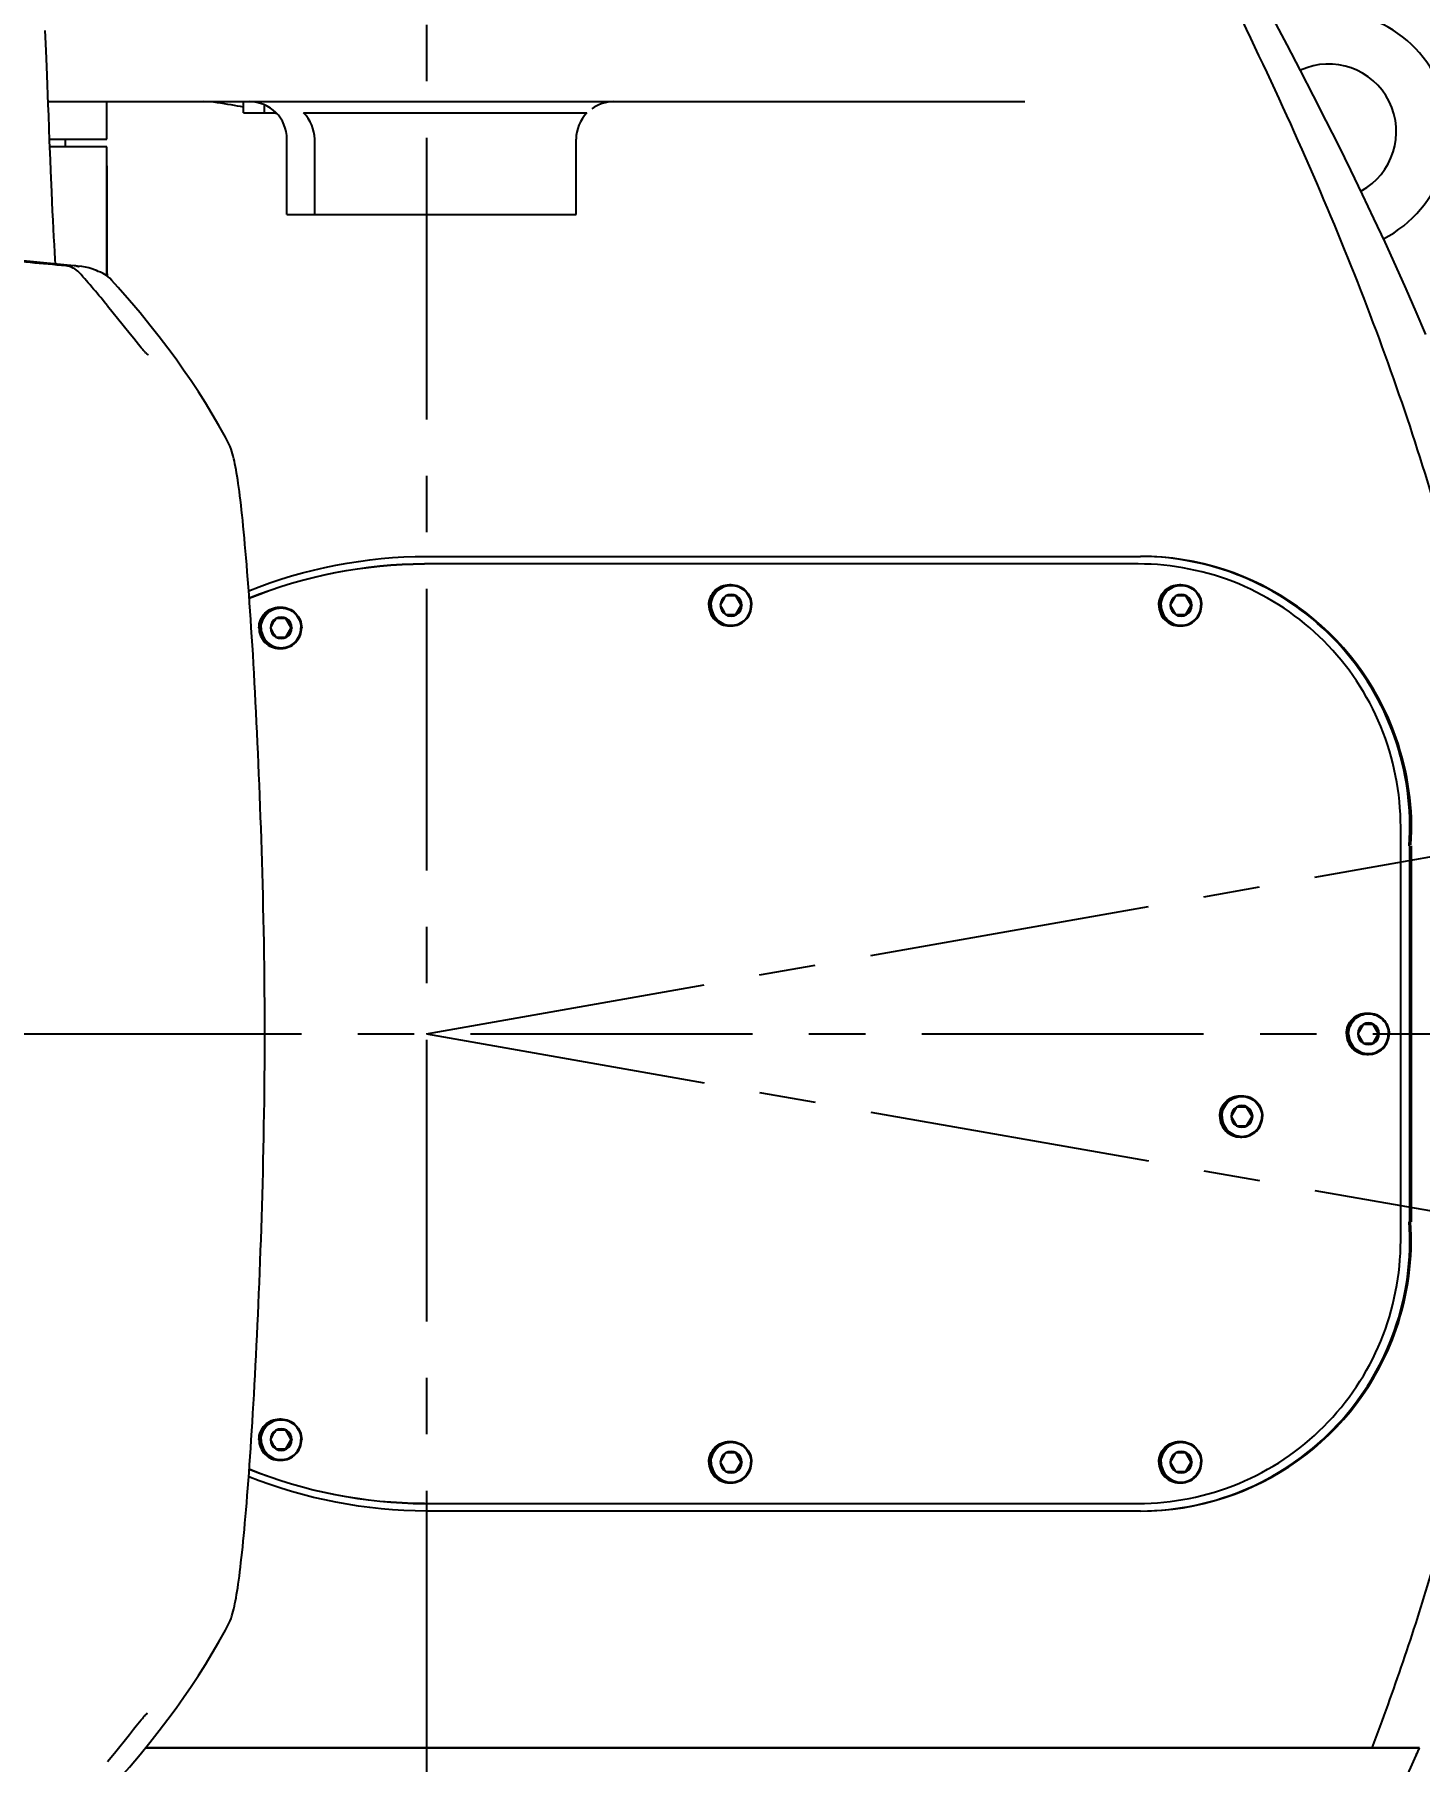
# Model space of a CAD drawing. Header units: millimetres. Extents: x 5828 to 6704, y 123 to 421.
# Drawn here: x 6612.77 to 6621.98, y 225.04 to 236.53 of the extents above; entities that cross this region are included whole.
import ezdxf

# ---------------------------------------------------------------- set-up
doc = ezdxf.new("R2010")
doc.units = ezdxf.units.MM
doc.linetypes.add('BANKLINE1', pattern=[5.5, 4, -1.5])
doc.linetypes.add('CENTER', pattern=[0.6, 0.375, -0.075, 0.075, -0.075])
doc.layers.add('00_COMPONENTS', color=7, linetype='BANKLINE1')
doc.layers.add('外形图', color=7, linetype='Continuous')
doc.styles.add('微软雅黑', font='msyh.ttc', dxfattribs={"height": 2.1})
doc.dimstyles.new('尺寸标注_1_20比例', dxfattribs={"dimtxt": 2.1, "dimasz": 1.7, "dimexe": 0.5, "dimexo": 0.4, "dimgap": 0.5, "dimtad": 1, "dimdec": 1, "dimlfac": 20, "dimdsep": 46, "dimtxsty": '微软雅黑', "dimcen": 0.09, "dimadec": 0, "dimazin": 0, "dimtp": 0.01, "dimtm": 0.01, "dimtfac": 1, "dimtdec": 1, "dimtofl": 0, "dimtmove": 0, "dimatfit": 3, "dimfxl": 1, "dimtolj": 1, "dimarcsym": 0})

# ---------------------------------------------------------------- blocks, each defined once
blk = doc.blocks.new('*D1537')
at = {"layer": '00_COMPONENTS', "color": 0, "linetype": 'ByBlock', "lineweight": -2, "ltscale": 20}
for p, q in [((6664.494, 238.543), (6655.571, 236.97)), ((6569.885, 229.883), (6574.569, 229.883))]:
    blk.add_line(p, q, dxfattribs=at)
blk.add_arc((6615.38, 229.883), 41.311, 12.358, 177.642, dxfattribs=at)
at = {"layer": '00_COMPONENTS', "color": 0}
for points in [[(6655.456, 238.669), (6656.011, 238.779), (6656.063, 237.056)], [(6573.821, 231.588), (6574.387, 231.577), (6574.069, 229.883)]]:
    blk.add_solid(points, dxfattribs=at)
at = {"layer": 'Defpoints', "color": 0}
for p in [(6631.742, 267.815), (6664.888, 238.613), (6569.485, 229.883), (6615.38, 229.883)]:
    blk.add_point(p, dxfattribs=at)
at = {"layer": '00_COMPONENTS', "color": 0, "insert": (6611.641, 272.621), "char_height": 2.1, "attachment_point": 5, "rotation": 5, "style": '微软雅黑'}
blk.add_mtext('\\A1;-\\A1;170%%d', dxfattribs=at)
blk = doc.blocks.new('*D1538')
at = {"layer": '00_COMPONENTS', "color": 0, "linetype": 'ByBlock', "lineweight": -2, "ltscale": 20}
for p, q in [((6574.469, 229.883), (6574.639, 229.883)), ((6649.886, 223.799), (6656.487, 222.635))]:
    blk.add_line(p, q, dxfattribs=at)
blk.add_arc((6615.38, 229.883), 41.241, 182.3619, 347.6381, dxfattribs=at)
at = {"layer": '00_COMPONENTS', "color": 0}
for points in [[(6574.457, 228.189), (6573.89, 228.177), (6574.139, 229.883)], [(6655.943, 220.999), (6655.387, 221.109), (6655.995, 222.721)]]:
    blk.add_solid(points, dxfattribs=at)
at = {"layer": 'Defpoints', "color": 0}
for p in [(6574.069, 229.883), (6615.38, 229.883), (6649.492, 223.868), (6592.718, 195.426)]:
    blk.add_point(p, dxfattribs=at)
at = {"layer": '00_COMPONENTS', "color": 0, "insert": (6611.924, 190.383), "char_height": 2.1, "attachment_point": 5, "rotation": 355, "style": '微软雅黑'}
blk.add_mtext('\\A1;+\\A1;170%%d', dxfattribs=at)

msp = doc.modelspace()

# ---------------------------------------------------------------- linework, layer by layer
at = {"layer": '00_COMPONENTS', "linetype": 'CENTER', "ltscale": 5}
for q in [(6675.3501, 240.4572), (6675.3501, 219.3085)]:
    msp.add_line((6615.38, 229.8829), q, dxfattribs=at)
at = {"layer": '外形图', "linetype": 'CENTER', "ltscale": 5}
for p, q in [((6615.38, 241.8433), (6615.38, 216.9234)), ((6549.6738, 229.8829), (6676.2752, 229.8829))]:
    msp.add_line(p, q, dxfattribs=at)
at = {"layer": '外形图', "linetype": 'Continuous'}
for p, q in [((6612.8482, 236.4688), (6612.8445, 236.5569)), ((6612.8523, 236.3704), (6612.8482, 236.4688)), ((6612.8568, 236.2594), (6612.8523, 236.3704)), ((6612.8637, 236.0829), (6619.3593, 236.0829)), ((6613.255, 235.8329), (6613.255, 236.0829)), ((6614.1636, 236.0079), (6614.1636, 236.0829)), ((6614.1636, 236.0079), (6614.3038, 236.0079)), ((6614.3038, 236.0079), (6614.3038, 236.0611)), ((6614.3038, 236.0079), (6614.3799, 236.0079)), ((6614.3694, 236.0054), (6614.3588, 236.0074)), ((6614.3849, 236.0025), (6614.3694, 236.0054)), ((6614.5629, 236.0079), (6616.4466, 236.0079)), ((6612.8735, 235.8329), (6613.2548, 235.8329)), ((6612.98, 235.7829), (6612.98, 235.8329)), ((6614.4518, 235.3329), (6614.4518, 235.8329)), ((6614.6364, 235.3329), (6614.6364, 235.8329)), ((6616.3747, 235.3329), (6616.3747, 235.8329)), ((6612.8789, 235.6964), (6612.8738, 235.8231)), ((6613.2548, 235.7829), (6612.8755, 235.7829)), ((6613.2556, 235.5327), (6613.2548, 235.7829)), ((6612.882, 235.6223), (6612.8789, 235.6963)), ((6612.888, 235.484), (6612.882, 235.6223)), ((6613.2562, 235.2003), (6613.2556, 235.5327)), ((6614.4519, 235.3329), (6616.3762, 235.3329)), ((6613.2564, 234.9215), (6613.2562, 235.2003)), ((6613.0594, 234.9892), (6612.4918, 235.0433)), ((6612.9132, 235.0031), (6612.9112, 235.0345)), ((6613.0872, 234.9858), (6613.0593, 234.9892)), ((6613.2562, 234.9223), (6613.2562, 234.9385)), ((6613.2564, 234.9385), (6613.2564, 234.9216)), ((6613.2869, 234.894), (6613.2731, 234.9081)), ((6613.2869, 234.894), (6613.2853, 234.8959)), ((6613.4327, 234.5075), (6613.4088, 234.5372)), ((6613.4493, 234.487), (6613.4327, 234.5075)), ((6613.4647, 234.4682), (6613.4493, 234.487)), ((6613.4742, 234.4567), (6613.4647, 234.4682)), ((6613.4831, 234.4461), (6613.4742, 234.4567)), ((6613.4913, 234.4365), (6613.4831, 234.4461)), ((6614.0615, 233.8148), (6614.0614, 233.815)), ((6620.1137, 233.0079), (6615.3752, 233.0079)), ((6615.38, 233.0579), (6620.1298, 233.0579)), ((6617.3953, 232.8704), (6617.4054, 232.8704)), ((6620.388, 232.8704), (6620.3981, 232.8704)), ((6617.4416, 232.795), (6617.37, 232.795)), ((6617.4728, 232.7329), (6617.437, 232.795)), ((6617.437, 232.6707), (6617.4728, 232.7329)), ((6617.4774, 232.7329), (6617.4728, 232.7329)), ((6620.4343, 232.795), (6620.3627, 232.795)), ((6620.4655, 232.7329), (6620.4297, 232.795)), ((6620.4297, 232.6707), (6620.4655, 232.7329)), ((6620.47, 232.7329), (6620.4655, 232.7329)), ((6614.4489, 232.645), (6614.3773, 232.645)), ((6614.4026, 232.7204), (6614.4127, 232.7204)), ((6614.4801, 232.5829), (6614.4443, 232.645)), ((6617.37, 232.6707), (6617.4416, 232.6707)), ((6620.3627, 232.6707), (6620.4343, 232.6707)), ((6614.3773, 232.5207), (6614.4489, 232.5207)), ((6614.4443, 232.5207), (6614.4801, 232.5829)), ((6614.4847, 232.5829), (6614.4801, 232.5829)), ((6617.3953, 232.5954), (6617.4054, 232.5954)), ((6620.388, 232.5954), (6620.3981, 232.5954)), ((6614.4026, 232.4454), (6614.4127, 232.4454)), ((6621.8594, 228.5079), (6621.8594, 231.2579)), ((6621.9293, 231.2577), (6621.9156, 231.1327)), ((6621.635, 230.0204), (6621.6451, 230.0204)), ((6621.6812, 229.945), (6621.6096, 229.945)), ((6621.7125, 229.8829), (6621.6767, 229.945)), ((6621.6767, 229.8207), (6621.7125, 229.8829)), ((6621.717, 229.8829), (6621.7125, 229.8829)), ((6621.6096, 229.8207), (6621.6812, 229.8207)), ((6621.635, 229.7454), (6621.6451, 229.7454)), ((6620.7929, 229.4704), (6620.803, 229.4704)), ((6620.8391, 229.395), (6620.7675, 229.395)), ((6620.8704, 229.3329), (6620.8346, 229.395)), ((6620.8346, 229.2707), (6620.8704, 229.3329)), ((6620.8749, 229.3329), (6620.8704, 229.3329)), ((6620.7675, 229.2707), (6620.8391, 229.2707)), ((6620.7929, 229.1954), (6620.803, 229.1954)), ((6621.9293, 228.5081), (6621.92, 228.633)), ((6614.4489, 227.245), (6614.3773, 227.245)), ((6614.4026, 227.3204), (6614.4127, 227.3204)), ((6614.4801, 227.1829), (6614.4443, 227.245)), ((6614.3773, 227.1207), (6614.4489, 227.1207)), ((6614.4443, 227.1207), (6614.4801, 227.1829)), ((6614.4847, 227.1829), (6614.4801, 227.1829)), ((6617.3953, 227.1704), (6617.4054, 227.1704)), ((6620.388, 227.1704), (6620.3981, 227.1704)), ((6614.4026, 227.0454), (6614.4127, 227.0454)), ((6617.4416, 227.095), (6617.37, 227.095)), ((6617.4728, 227.0329), (6617.437, 227.095)), ((6617.437, 226.9707), (6617.4728, 227.0329)), ((6617.4774, 227.0329), (6617.4728, 227.0329)), ((6620.4343, 227.095), (6620.3627, 227.095)), ((6620.4655, 227.0329), (6620.4297, 227.095)), ((6620.4297, 226.9707), (6620.4655, 227.0329)), ((6620.47, 227.0329), (6620.4655, 227.0329)), ((6617.37, 226.9707), (6617.4416, 226.9707)), ((6617.3953, 226.8954), (6617.4054, 226.8954)), ((6620.3627, 226.9707), (6620.4343, 226.9707)), ((6620.388, 226.8954), (6620.3981, 226.8954)), ((6615.3752, 226.7579), (6620.1137, 226.7579)), ((6620.1298, 226.7079), (6615.38, 226.7079)), ((6614.0614, 225.9508), (6614.0615, 225.9509)), ((6613.4308, 225.256), (6613.4494, 225.2789)), ((6613.4494, 225.2789), (6613.461, 225.2931)), ((6613.461, 225.2931), (6613.4718, 225.3062)), ((6613.3041, 225.0976), (6613.4039, 225.2225)), ((6613.4039, 225.2225), (6613.4308, 225.256)), ((6613.2595, 225.0422), (6613.3041, 225.0976)), ((6621.1303, 225.1329), (6613.5119, 225.1329)), ((6613.5119, 225.1329), (6621.9843, 225.1329)), ((6621.9841, 225.1329), (6621.1303, 225.1329))]:
    msp.add_line(p, q, dxfattribs=at)
for points in [[(6622.0263, 234.5339), (6621.9619, 234.6844), (6621.8952, 234.8369), (6621.8262, 234.9913), (6621.755, 235.1476), (6621.6814, 235.3058), (6621.6056, 235.4657), (6621.5275, 235.6274), (6621.4472, 235.7908), (6621.3647, 235.9558), (6621.28, 236.1225), (6621.1932, 236.2907), (6621.1044, 236.4604), (6621.0134, 236.6317)], [(6612.8738, 235.8231), (6612.8673, 235.9908), (6612.8644, 236.0645), (6612.8568, 236.2594)], [(6612.9112, 235.0345), (6612.9083, 235.0813), (6612.9054, 235.1307), (6612.9025, 235.1827), (6612.8996, 235.2375), (6612.8967, 235.2949), (6612.8938, 235.3551), (6612.8909, 235.4182), (6612.888, 235.484)], [(6613.1862, 234.9589), (6613.1726, 234.9642), (6613.1545, 234.9705), (6613.1338, 234.9765), (6613.1114, 234.9817), (6613.0872, 234.9858)], [(6613.2301, 234.9388), (6613.2114, 234.9481), (6613.1973, 234.9542), (6613.1862, 234.9589)], [(6613.2731, 234.9081), (6613.2511, 234.9258), (6613.2301, 234.9388)], [(6614.0615, 233.8148), (6614.0424, 233.8509), (6613.9999, 233.9279), (6613.9556, 234.0038), (6613.9099, 234.0786), (6613.8628, 234.1524), (6613.8142, 234.2256), (6613.7648, 234.2975), (6613.7142, 234.3689), (6613.6603, 234.4424), (6613.6025, 234.5188), (6613.541, 234.5971), (6613.4753, 234.6778), (6613.405, 234.7609), (6613.3301, 234.8463), (6613.2853, 234.8959)], [(6613.4088, 234.5372), (6613.3629, 234.5946), (6613.2595, 234.7236)], [(6613.4988, 234.4278), (6613.4952, 234.432), (6613.4913, 234.4365)], [(6613.5282, 234.3977), (6613.5282, 234.3977), (6613.5279, 234.3979), (6613.5271, 234.3985), (6613.5261, 234.3994), (6613.5248, 234.4005), (6613.5232, 234.402), (6613.5213, 234.4037), (6613.5193, 234.4057), (6613.517, 234.408), (6613.5144, 234.4107), (6613.5117, 234.4135), (6613.5088, 234.4167), (6613.5057, 234.4201), (6613.5023, 234.4238), (6613.4988, 234.4278)], [(6614.3046, 229.9178), (6614.3044, 230.0014), (6614.304, 230.0844), (6614.3035, 230.1666), (6614.3027, 230.2482), (6614.3018, 230.3291), (6614.3007, 230.4093), (6614.2994, 230.4889), (6614.298, 230.5678), (6614.2964, 230.6461), (6614.2948, 230.7237), (6614.2929, 230.8007), (6614.291, 230.877), (6614.2889, 230.9528), (6614.2868, 231.0279), (6614.2845, 231.1024), (6614.2821, 231.1763), (6614.2796, 231.2497), (6614.277, 231.3226), (6614.2744, 231.3948), (6614.2716, 231.4666), (6614.2688, 231.5379), (6614.2659, 231.6086), (6614.263, 231.6789), (6614.26, 231.7485), (6614.2569, 231.8176), (6614.2537, 231.8861), (6614.2505, 231.954), (6614.2472, 232.021), (6614.2439, 232.0873), (6614.2405, 232.1527), (6614.237, 232.2172), (6614.2335, 232.2806), (6614.2299, 232.343), (6614.2263, 232.4044), (6614.2226, 232.4646), (6614.2189, 232.5238), (6614.2151, 232.5819), (6614.2113, 232.6389), (6614.2075, 232.6946), (6614.2036, 232.7492), (6614.1998, 232.8024), (6614.1959, 232.8544), (6614.1921, 232.9051), (6614.1882, 232.9543), (6614.1844, 233.0022), (6614.1805, 233.0486), (6614.1767, 233.0936), (6614.1729, 233.1371), (6614.169, 233.1791), (6614.1652, 233.2196), (6614.1615, 233.2586), (6614.1577, 233.2961), (6614.1539, 233.3321), (6614.1502, 233.3666), (6614.1465, 233.3996), (6614.1428, 233.4312), (6614.1391, 233.4613), (6614.1355, 233.49), (6614.1318, 233.5174), (6614.1282, 233.5433), (6614.1246, 233.568), (6614.121, 233.5914), (6614.1173, 233.6135), (6614.1137, 233.6345), (6614.1101, 233.6543), (6614.1064, 233.673), (6614.1026, 233.6907), (6614.0987, 233.7078), (6614.0947, 233.7241), (6614.0904, 233.7398), (6614.0856, 233.7558), (6614.0801, 233.7721), (6614.0737, 233.7887), (6614.0657, 233.8065), (6614.0614, 233.815)], [(6614.0614, 225.9507), (6614.0657, 225.9592), (6614.0736, 225.977), (6614.08, 225.9935), (6614.0855, 226.0098), (6614.0904, 226.0259), (6614.0947, 226.0416), (6614.0987, 226.0578), (6614.1026, 226.0749), (6614.1063, 226.0926), (6614.11, 226.1113), (6614.1137, 226.1311), (6614.1173, 226.152), (6614.1209, 226.1741), (6614.1245, 226.1974), (6614.1282, 226.2221), (6614.1318, 226.248), (6614.1354, 226.2754), (6614.1391, 226.304), (6614.1428, 226.3341), (6614.1464, 226.3657), (6614.1501, 226.3986), (6614.1539, 226.4331), (6614.1576, 226.4691), (6614.1614, 226.5065), (6614.1652, 226.5455), (6614.169, 226.5859), (6614.1728, 226.6278), (6614.1766, 226.6713), (6614.1804, 226.7162), (6614.1843, 226.7626), (6614.1881, 226.8104), (6614.192, 226.8596), (6614.1959, 226.9102), (6614.1997, 226.9621), (6614.2036, 227.0153), (6614.2074, 227.0698), (6614.2112, 227.1255), (6614.215, 227.1824), (6614.2188, 227.2404), (6614.2225, 227.2995), (6614.2262, 227.3598), (6614.2298, 227.421), (6614.2334, 227.4834), (6614.2369, 227.5468), (6614.2404, 227.6111), (6614.2438, 227.6765), (6614.2471, 227.7427), (6614.2504, 227.8097), (6614.2536, 227.8775), (6614.2568, 227.9459), (6614.2599, 228.0149), (6614.2629, 228.0846), (6614.2658, 228.1547), (6614.2687, 228.2254), (6614.2716, 228.2966), (6614.2743, 228.3684), (6614.2769, 228.4406), (6614.2795, 228.5133), (6614.282, 228.5867), (6614.2844, 228.6605), (6614.2867, 228.735), (6614.2888, 228.81), (6614.2909, 228.8857), (6614.2929, 228.962), (6614.2947, 229.0389), (6614.2964, 229.1164), (6614.2979, 229.1946), (6614.2993, 229.2735), (6614.3006, 229.3529), (6614.3017, 229.4331), (6614.3027, 229.5139), (6614.3034, 229.5954), (6614.304, 229.6776), (6614.3044, 229.7605), (6614.3046, 229.8441), (6614.3046, 229.9178)], [(6613.2853, 224.8699), (6613.3301, 224.9194), (6613.405, 225.0048), (6613.4753, 225.088), (6613.541, 225.1687), (6613.6025, 225.247), (6613.6603, 225.3234), (6613.7142, 225.3969), (6613.7648, 225.4682), (6613.8142, 225.5401), (6613.8628, 225.6134), (6613.9099, 225.6872), (6613.9556, 225.762), (6613.9999, 225.8379), (6614.0424, 225.9149), (6614.0615, 225.9509)], [(6613.4718, 225.3062), (6613.4818, 225.3182), (6613.4866, 225.3238), (6613.4911, 225.329), (6613.4954, 225.334), (6613.4995, 225.3387), (6613.5033, 225.343), (6613.507, 225.3471), (6613.5104, 225.3508), (6613.5135, 225.3541), (6613.5164, 225.3571), (6613.519, 225.3598), (6613.5213, 225.362), (6613.5233, 225.364), (6613.525, 225.3655)], [(6621.7536, 224.6152), (6621.9078, 224.9574), (6621.9726, 225.1061)]]:
    msp.add_lwpolyline(points, dxfattribs=at)
for centre, radius, start, end in [((6621.38, 235.8829), 0.8, 297.09161, 116.00913), ((6621.38, 235.8829), 0.45, 298.54925, 114.60805), ((6614.2018, 235.8329), 0.25, 0, 90), ((6616.6262, 235.8329), 0.25, 90, 126), ((6613.0254, 234.854), 0.1373, 73.59306, 84.59207), ((6613.0253, 234.8538), 0.1375, 70.69872, 73.6039), ((6608.8654, 231.1761), 5.6473, 38.91721, 41.87411), ((6590.6744, 234.9433), 22.5793, 359.94935, 0.10199), ((6615.3752, 229.9081), 3.0998, 90, 90.16109), ((6620.1293, 231.2581), 1.7998, 19.1584, 89.98384), ((6620.1218, 231.2596), 1.7983, 355.96036, 89.74389), ((6619.0352, 231.7946), 1.9427, 149.00299, 151.11796), ((6617.406, 232.7329), 0.0718, 120.09544, 180.0255), ((6619.0352, 233.6712), 1.9427, 208.88204, 210.99701), ((6617.406, 232.7328), 0.0718, 179.97449, 239.90903), ((6617.4058, 232.7332), 0.0714, 59.93006, 120.06994), ((6619.1426, 233.7333), 1.9427, 208.88204, 210.99701), ((6617.4056, 232.7329), 0.0718, 359.9745, 59.90456), ((6619.1426, 231.7324), 1.9427, 149.00299, 151.11796), ((6617.4056, 232.7328), 0.0718, 300.09544, 0.0255), ((6620.3987, 232.7329), 0.0718, 120.09544, 180.0255), ((6622.0279, 231.7946), 1.9427, 149.00299, 151.11796), ((6620.3987, 232.7328), 0.0718, 179.97449, 239.90903), ((6622.0279, 233.6712), 1.9427, 208.88204, 210.99701), ((6620.3985, 232.7332), 0.0714, 59.93006, 120.06994), ((6620.3983, 232.7329), 0.0718, 359.9745, 59.90456), ((6622.1353, 233.7333), 1.9427, 208.88204, 210.99701), ((6620.3983, 232.7328), 0.0718, 300.09544, 0.0255), ((6622.1353, 231.7324), 1.9427, 149.00299, 151.11796), ((6616.0426, 231.6446), 1.9427, 149.00299, 151.11796), ((6614.4133, 232.5829), 0.0718, 120.09544, 180.0255), ((6614.4131, 232.5832), 0.0714, 59.93006, 120.06994), ((6614.4129, 232.5829), 0.0718, 359.9745, 59.90456), ((6616.1499, 233.5833), 1.9427, 208.88204, 210.99701), ((6617.4058, 232.7326), 0.0714, 239.93454, 300.06994), ((6620.3985, 232.7326), 0.0714, 239.93454, 300.06994), ((6614.4133, 232.5828), 0.0718, 179.97449, 239.90903), ((6616.0426, 233.5212), 1.9427, 208.88204, 210.99701), ((6614.4131, 232.5826), 0.0714, 239.93454, 300.06994), ((6616.1499, 231.5824), 1.9427, 149.00299, 151.11796), ((6614.4129, 232.5828), 0.0718, 300.09544, 0.0255), ((6623.2749, 228.9446), 1.9427, 149.00299, 151.11796), ((6621.6456, 229.8829), 0.0718, 120.09544, 180.0255), ((6621.6456, 229.8828), 0.0718, 179.97449, 239.90903), ((6623.2749, 230.8212), 1.9427, 208.88204, 210.99701), ((6621.6454, 229.8832), 0.0714, 59.93006, 120.06994), ((6621.6452, 229.8829), 0.0718, 359.9745, 59.90456), ((6623.3823, 230.8833), 1.9427, 208.88204, 210.99701), ((6623.3823, 228.8824), 1.9427, 149.00299, 151.11796), ((6621.6452, 229.8828), 0.0718, 300.09544, 0.0255), ((6621.6454, 229.8826), 0.0714, 239.93454, 300.06994), ((6620.8033, 229.3332), 0.0714, 59.93006, 120.06994), ((6620.8035, 229.3329), 0.0718, 120.09544, 180.0255), ((6622.4328, 228.3946), 1.9427, 149.00299, 151.11796), ((6620.8035, 229.3328), 0.0718, 179.97449, 239.90903), ((6622.4328, 230.2712), 1.9427, 208.88204, 210.99701), ((6620.8031, 229.3329), 0.0718, 359.9745, 59.90456), ((6622.5401, 230.3333), 1.9427, 208.88204, 210.99701), ((6620.8031, 229.3328), 0.0718, 300.09544, 0.0255), ((6622.5401, 228.3324), 1.9427, 149.00299, 151.11796), ((6620.8033, 229.3326), 0.0714, 239.93454, 300.06994), ((6620.1218, 228.5062), 1.7983, 270.25591, 4.03477), ((6620.1293, 228.5077), 1.7998, 270.01602, 340.84122), ((6616.0426, 226.2446), 1.9427, 149.00299, 151.11796), ((6614.4133, 227.1829), 0.0718, 120.09544, 180.0255), ((6614.4131, 227.1832), 0.0714, 59.93006, 120.06994), ((6616.1499, 228.1833), 1.9427, 208.88204, 210.99701), ((6614.4129, 227.1829), 0.0718, 359.9745, 59.90456), ((6616.0426, 228.1212), 1.9427, 208.88204, 210.99701), ((6614.4133, 227.1828), 0.0718, 179.97449, 239.90903), ((6614.4131, 227.1826), 0.0714, 239.93454, 300.06994), ((6616.1499, 226.1824), 1.9427, 149.00299, 151.11796), ((6614.4129, 227.1828), 0.0718, 300.09544, 0.0255), ((6617.4058, 227.0332), 0.0714, 59.93006, 120.06994), ((6620.3985, 227.0332), 0.0714, 59.93006, 120.06994), ((6619.0352, 226.0946), 1.9427, 149.00299, 151.11796), ((6617.406, 227.0329), 0.0718, 120.09544, 180.0255), ((6619.0352, 227.9712), 1.9427, 208.88204, 210.99701), ((6617.406, 227.0328), 0.0718, 179.97449, 239.90903), ((6619.1426, 228.0333), 1.9427, 208.88204, 210.99701), ((6617.4056, 227.0329), 0.0718, 359.9745, 59.90456), ((6619.1426, 226.0324), 1.9427, 149.00299, 151.11796), ((6617.4056, 227.0328), 0.0718, 300.09544, 0.0255), ((6620.3987, 227.0329), 0.0718, 120.09544, 180.0255), ((6622.0279, 226.0946), 1.9427, 149.00299, 151.11796), ((6620.3987, 227.0328), 0.0718, 179.97449, 239.90903), ((6622.0279, 227.9712), 1.9427, 208.88204, 210.99701), ((6620.3983, 227.0329), 0.0718, 359.9745, 59.90456), ((6622.1353, 228.0333), 1.9427, 208.88204, 210.99701), ((6620.3983, 227.0328), 0.0718, 300.09544, 0.0255), ((6622.1353, 226.0324), 1.9427, 149.00299, 151.11796), ((6617.4058, 227.0326), 0.0714, 239.93454, 300.06994), ((6620.3985, 227.0326), 0.0714, 239.93454, 300.06994), ((6615.3752, 229.8577), 3.0998, 269.83891, 270), ((6617.0096, 227.246), 5.4047, 336.40737, 336.67612), ((6616.9752, 227.2608), 5.4421, 336.67617, 336.98245)]:
    msp.add_arc(centre, radius, start, end, dxfattribs=at)
for points in [[(6619.9725, 238.2412), (6620.3287, 237.5815), (6620.9781, 236.3105), (6621.7336, 234.5407), (6622.2584, 232.8804), (6622.5539, 231.3201), (6622.6122, 230.3504), (6622.6122, 229.8829)], [(6614.6364, 235.8329), (6614.6364, 235.8962), (6614.6077, 235.9632), (6614.5629, 236.0079)], [(6616.4466, 236.0079), (6616.4023, 235.963), (6616.3747, 235.896), (6616.3747, 235.8329)], [(6613.2538, 234.9835), (6613.2533, 235.2499), (6613.2532, 235.5164), (6613.2533, 235.7828)], [(6612.9817, 234.9903), (6612.8236, 235.005), (6612.6655, 235.0198), (6612.5074, 235.0345)], [(6613.0705, 234.9456), (6613.0483, 234.9703), (6613.0147, 234.9873), (6612.9817, 234.9903)], [(6614.1974, 232.8293), (6614.57, 232.9789), (6614.9785, 233.0579), (6615.38, 233.0579)], [(6614.2013, 232.7813), (6614.5682, 232.9296), (6614.9708, 233.0079), (6615.3665, 233.0079)], [(6615.3665, 233.0079), (6614.9707, 233.0068), (6614.5681, 232.9272), (6614.2015, 232.7779)], [(6621.9275, 231.1388), (6621.9441, 231.3771), (6621.9079, 231.6231), (6621.8294, 231.8487)], [(6621.9197, 229.8829), (6621.9197, 230.2995), (6621.9198, 230.7161), (6621.92, 231.1327)], [(6621.9299, 231.1329), (6621.9299, 230.7163), (6621.9292, 230.2996), (6621.9292, 229.8829)], [(6622.6122, 229.8829), (6622.6122, 229.6797), (6622.6012, 229.2737), (6622.5522, 228.6648), (6622.4718, 228.0596), (6622.3618, 227.4598), (6622.2244, 226.8676), (6622.0619, 226.2825), (6621.8766, 225.7043), (6621.7392, 225.3228), (6621.6674, 225.1329)], [(6621.92, 228.6329), (6621.9198, 229.0495), (6621.9197, 229.4662), (6621.9197, 229.8829)], [(6621.9292, 229.8829), (6621.9292, 229.4662), (6621.9299, 229.0494), (6621.9299, 228.6327)], [(6621.8294, 227.917), (6621.9083, 228.1441), (6621.9417, 228.392), (6621.9249, 228.6319)], [(6614.2015, 226.9879), (6614.5681, 226.8385), (6614.9707, 226.759), (6615.3665, 226.7579)], [(6615.38, 226.7079), (6614.9785, 226.7079), (6614.57, 226.7868), (6614.1974, 226.9364)], [(6615.3665, 226.7579), (6614.9708, 226.7579), (6614.5682, 226.8362), (6614.2013, 226.9844)]]:
    msp.add_open_spline(points, degree=3, dxfattribs=at)
for points, knots in [([(6614.1633, 236.0457), (6614.1362, 236.0509), (6614.0479, 236.0672), (6613.9585, 236.0829), (6613.8962, 236.0829)], [0, 0, 0, 0, 0.3063044, 1, 1, 1, 1]), ([(6621.8594, 231.2579), (6621.8594, 231.4855), (6621.7686, 231.9454), (6621.3803, 232.5271), (6620.8, 232.9167), (6620.3407, 233.0079), (6620.1137, 233.0079)], [0, 0, 0, 0, 0.2502805, 0.5003983, 0.7502828, 1, 1, 1, 1]), ([(6617.2582, 232.7329), (6617.2582, 232.7508), (6617.2653, 232.7869), (6617.2958, 232.8326), (6617.3414, 232.8632), (6617.3775, 232.8704), (6617.3953, 232.8704)], [0, 0, 0, 0, 0.2502805, 0.5003982, 0.7502817, 1, 1, 1, 1]), ([(6617.2683, 232.7329), (6617.2683, 232.7508), (6617.2754, 232.7869), (6617.3059, 232.8326), (6617.3515, 232.8632), (6617.3876, 232.8704), (6617.4054, 232.8704)], [0, 0, 0, 0, 0.2502802, 0.5003982, 0.7502817, 1, 1, 1, 1]), ([(6617.2736, 232.7329), (6617.2736, 232.7501), (6617.2805, 232.7849), (6617.3099, 232.829), (6617.3539, 232.8585), (6617.4058, 232.8688), (6617.4577, 232.8585), (6617.5017, 232.829), (6617.5311, 232.7849), (6617.538, 232.7501), (6617.538, 232.7329)], [0, 0, 0, 0, 0.1251401, 0.2501991, 0.3751408, 0.5, 0.6248592, 0.7498009, 0.8748599, 1, 1, 1, 1]), ([(6617.4054, 232.8704), (6617.4233, 232.8704), (6617.4594, 232.8632), (6617.505, 232.8326), (6617.5355, 232.7869), (6617.5426, 232.7508), (6617.5426, 232.7329)], [0, 0, 0, 0, 0.2497183, 0.4996018, 0.7497198, 1, 1, 1, 1]), ([(6620.2508, 232.7329), (6620.2508, 232.7508), (6620.258, 232.7869), (6620.2885, 232.8326), (6620.3341, 232.8632), (6620.3702, 232.8704), (6620.388, 232.8704)], [0, 0, 0, 0, 0.2502805, 0.5003982, 0.7502817, 1, 1, 1, 1]), ([(6620.261, 232.7329), (6620.261, 232.7508), (6620.2681, 232.7869), (6620.2986, 232.8326), (6620.3442, 232.8632), (6620.3803, 232.8704), (6620.3981, 232.8704)], [0, 0, 0, 0, 0.2502802, 0.5003982, 0.7502817, 1, 1, 1, 1]), ([(6620.2663, 232.7329), (6620.2663, 232.7501), (6620.2732, 232.7849), (6620.3026, 232.829), (6620.3466, 232.8585), (6620.3985, 232.8688), (6620.4504, 232.8585), (6620.4944, 232.829), (6620.5238, 232.7849), (6620.5306, 232.7501), (6620.5306, 232.7329)], [0, 0, 0, 0, 0.1251401, 0.2501991, 0.3751408, 0.5, 0.6248592, 0.7498009, 0.8748599, 1, 1, 1, 1]), ([(6620.3981, 232.8704), (6620.416, 232.8704), (6620.452, 232.8632), (6620.4976, 232.8326), (6620.5282, 232.7869), (6620.5353, 232.7508), (6620.5353, 232.7329)], [0, 0, 0, 0, 0.2497183, 0.4996018, 0.7497198, 1, 1, 1, 1]), ([(6617.2582, 232.7329), (6617.2582, 232.715), (6617.2653, 232.6789), (6617.2958, 232.6332), (6617.3414, 232.6025), (6617.3775, 232.5954), (6617.3953, 232.5954)], [0, 0, 0, 0, 0.2502805, 0.5003982, 0.7502817, 1, 1, 1, 1]), ([(6617.2683, 232.7329), (6617.2683, 232.715), (6617.2754, 232.6789), (6617.3059, 232.6332), (6617.3515, 232.6025), (6617.3876, 232.5954), (6617.4054, 232.5954)], [0, 0, 0, 0, 0.2502802, 0.5003982, 0.7502817, 1, 1, 1, 1]), ([(6617.2736, 232.7329), (6617.2736, 232.7156), (6617.2805, 232.6808), (6617.3099, 232.6368), (6617.3539, 232.6073), (6617.4058, 232.5969), (6617.4577, 232.6073), (6617.5017, 232.6368), (6617.5311, 232.6808), (6617.538, 232.7156), (6617.538, 232.7329)], [0, 0, 0, 0, 0.1251401, 0.2501991, 0.3751408, 0.5, 0.6248592, 0.7498009, 0.8748599, 1, 1, 1, 1]), ([(6617.4054, 232.5954), (6617.4233, 232.5954), (6617.4594, 232.6025), (6617.505, 232.6332), (6617.5355, 232.6789), (6617.5426, 232.715), (6617.5426, 232.7329)], [0, 0, 0, 0, 0.2497183, 0.4996018, 0.7497198, 1, 1, 1, 1]), ([(6620.2508, 232.7329), (6620.2508, 232.715), (6620.258, 232.6789), (6620.2885, 232.6332), (6620.3341, 232.6025), (6620.3702, 232.5954), (6620.388, 232.5954)], [0, 0, 0, 0, 0.2502805, 0.5003982, 0.7502817, 1, 1, 1, 1]), ([(6620.261, 232.7329), (6620.261, 232.715), (6620.2681, 232.6789), (6620.2986, 232.6332), (6620.3442, 232.6025), (6620.3803, 232.5954), (6620.3981, 232.5954)], [0, 0, 0, 0, 0.2502802, 0.5003982, 0.7502817, 1, 1, 1, 1]), ([(6620.2663, 232.7329), (6620.2663, 232.7156), (6620.2732, 232.6808), (6620.3026, 232.6368), (6620.3466, 232.6073), (6620.3985, 232.5969), (6620.4504, 232.6073), (6620.4944, 232.6368), (6620.5238, 232.6808), (6620.5306, 232.7156), (6620.5306, 232.7329)], [0, 0, 0, 0, 0.1251401, 0.2501991, 0.3751408, 0.5, 0.6248592, 0.7498009, 0.8748599, 1, 1, 1, 1]), ([(6620.3981, 232.5954), (6620.416, 232.5954), (6620.452, 232.6025), (6620.4976, 232.6332), (6620.5282, 232.6789), (6620.5353, 232.715), (6620.5353, 232.7329)], [0, 0, 0, 0, 0.2497183, 0.4996018, 0.7497198, 1, 1, 1, 1]), ([(6614.2655, 232.5829), (6614.2655, 232.6008), (6614.2726, 232.6369), (6614.3031, 232.6826), (6614.3487, 232.7132), (6614.3848, 232.7204), (6614.4026, 232.7204)], [0, 0, 0, 0, 0.2502805, 0.5003982, 0.7502817, 1, 1, 1, 1]), ([(6614.2756, 232.5829), (6614.2756, 232.6008), (6614.2827, 232.6369), (6614.3132, 232.6826), (6614.3588, 232.7132), (6614.3949, 232.7204), (6614.4127, 232.7204)], [0, 0, 0, 0, 0.2502802, 0.5003982, 0.7502817, 1, 1, 1, 1]), ([(6614.2809, 232.5829), (6614.2809, 232.6001), (6614.2878, 232.6349), (6614.3172, 232.679), (6614.3612, 232.7085), (6614.4131, 232.7188), (6614.465, 232.7085), (6614.509, 232.679), (6614.5384, 232.6349), (6614.5453, 232.6001), (6614.5453, 232.5829)], [0, 0, 0, 0, 0.1251401, 0.2501991, 0.3751408, 0.5, 0.6248592, 0.7498009, 0.8748599, 1, 1, 1, 1]), ([(6614.4127, 232.7204), (6614.4306, 232.7204), (6614.4667, 232.7132), (6614.5123, 232.6826), (6614.5428, 232.6369), (6614.5499, 232.6008), (6614.5499, 232.5829)], [0, 0, 0, 0, 0.2497183, 0.4996018, 0.7497198, 1, 1, 1, 1]), ([(6614.2655, 232.5829), (6614.2655, 232.565), (6614.2726, 232.5289), (6614.3031, 232.4832), (6614.3487, 232.4525), (6614.3848, 232.4454), (6614.4026, 232.4454)], [0, 0, 0, 0, 0.2502805, 0.5003982, 0.7502817, 1, 1, 1, 1]), ([(6614.2756, 232.5829), (6614.2756, 232.565), (6614.2827, 232.5289), (6614.3132, 232.4832), (6614.3588, 232.4525), (6614.3949, 232.4454), (6614.4127, 232.4454)], [0, 0, 0, 0, 0.2502802, 0.5003982, 0.7502817, 1, 1, 1, 1]), ([(6614.2809, 232.5829), (6614.2809, 232.5656), (6614.2878, 232.5308), (6614.3172, 232.4868), (6614.3612, 232.4573), (6614.4131, 232.4469), (6614.465, 232.4573), (6614.509, 232.4868), (6614.5384, 232.5308), (6614.5453, 232.5656), (6614.5453, 232.5829)], [0, 0, 0, 0, 0.1251401, 0.2501991, 0.3751408, 0.5, 0.6248592, 0.7498009, 0.8748599, 1, 1, 1, 1]), ([(6614.4127, 232.4454), (6614.4306, 232.4454), (6614.4667, 232.4525), (6614.5123, 232.4832), (6614.5428, 232.5289), (6614.5499, 232.565), (6614.5499, 232.5829)], [0, 0, 0, 0, 0.2497183, 0.4996018, 0.7497198, 1, 1, 1, 1]), ([(6621.4978, 229.8829), (6621.4978, 229.9008), (6621.5049, 229.9369), (6621.5354, 229.9826), (6621.581, 230.0132), (6621.6171, 230.0204), (6621.635, 230.0204)], [0, 0, 0, 0, 0.2502805, 0.5003982, 0.7502817, 1, 1, 1, 1]), ([(6621.5079, 229.8829), (6621.5079, 229.9008), (6621.515, 229.9369), (6621.5456, 229.9826), (6621.5911, 230.0132), (6621.6272, 230.0204), (6621.6451, 230.0204)], [0, 0, 0, 0, 0.2502802, 0.5003982, 0.7502817, 1, 1, 1, 1]), ([(6621.5132, 229.8829), (6621.5132, 229.9001), (6621.5201, 229.9349), (6621.5495, 229.979), (6621.5935, 230.0085), (6621.6454, 230.0188), (6621.6973, 230.0085), (6621.7413, 229.979), (6621.7707, 229.9349), (6621.7776, 229.9001), (6621.7776, 229.8829)], [0, 0, 0, 0, 0.1251401, 0.2501991, 0.3751408, 0.5, 0.6248592, 0.7498009, 0.8748599, 1, 1, 1, 1]), ([(6621.6451, 230.0204), (6621.6629, 230.0204), (6621.699, 230.0132), (6621.7446, 229.9826), (6621.7751, 229.9369), (6621.7822, 229.9008), (6621.7822, 229.8829)], [0, 0, 0, 0, 0.2497183, 0.4996018, 0.7497198, 1, 1, 1, 1]), ([(6621.4978, 229.8829), (6621.4978, 229.865), (6621.5049, 229.8289), (6621.5354, 229.7832), (6621.581, 229.7525), (6621.6171, 229.7454), (6621.635, 229.7454)], [0, 0, 0, 0, 0.2502805, 0.5003982, 0.7502817, 1, 1, 1, 1]), ([(6621.5079, 229.8829), (6621.5079, 229.865), (6621.515, 229.8289), (6621.5456, 229.7832), (6621.5911, 229.7525), (6621.6272, 229.7454), (6621.6451, 229.7454)], [0, 0, 0, 0, 0.2502802, 0.5003982, 0.7502817, 1, 1, 1, 1]), ([(6621.5132, 229.8829), (6621.5132, 229.8656), (6621.5201, 229.8308), (6621.5495, 229.7868), (6621.5935, 229.7573), (6621.6454, 229.7469), (6621.6973, 229.7573), (6621.7413, 229.7868), (6621.7707, 229.8308), (6621.7776, 229.8656), (6621.7776, 229.8829)], [0, 0, 0, 0, 0.1251401, 0.2501991, 0.3751408, 0.5, 0.6248592, 0.7498009, 0.8748599, 1, 1, 1, 1]), ([(6621.6451, 229.7454), (6621.6629, 229.7454), (6621.699, 229.7525), (6621.7446, 229.7832), (6621.7751, 229.8289), (6621.7822, 229.865), (6621.7822, 229.8829)], [0, 0, 0, 0, 0.2497183, 0.4996018, 0.7497198, 1, 1, 1, 1]), ([(6620.6557, 229.3329), (6620.6557, 229.3508), (6620.6628, 229.3869), (6620.6933, 229.4326), (6620.7389, 229.4632), (6620.775, 229.4704), (6620.7929, 229.4704)], [0, 0, 0, 0, 0.2502805, 0.5003982, 0.7502817, 1, 1, 1, 1]), ([(6620.6658, 229.3329), (6620.6658, 229.3508), (6620.6729, 229.3869), (6620.7034, 229.4326), (6620.749, 229.4632), (6620.7851, 229.4704), (6620.803, 229.4704)], [0, 0, 0, 0, 0.2502802, 0.5003982, 0.7502817, 1, 1, 1, 1]), ([(6620.6711, 229.3329), (6620.6711, 229.3501), (6620.678, 229.3849), (6620.7074, 229.429), (6620.7514, 229.4585), (6620.8033, 229.4688), (6620.8552, 229.4585), (6620.8992, 229.429), (6620.9286, 229.3849), (6620.9355, 229.3501), (6620.9355, 229.3329)], [0, 0, 0, 0, 0.1251401, 0.2501991, 0.3751408, 0.5, 0.6248592, 0.7498009, 0.8748599, 1, 1, 1, 1]), ([(6620.803, 229.4704), (6620.8208, 229.4704), (6620.8569, 229.4632), (6620.9025, 229.4326), (6620.933, 229.3869), (6620.9401, 229.3508), (6620.9401, 229.3329)], [0, 0, 0, 0, 0.2497183, 0.4996018, 0.7497198, 1, 1, 1, 1]), ([(6620.6557, 229.3329), (6620.6557, 229.315), (6620.6628, 229.2789), (6620.6933, 229.2332), (6620.7389, 229.2025), (6620.775, 229.1954), (6620.7929, 229.1954)], [0, 0, 0, 0, 0.2502805, 0.5003982, 0.7502817, 1, 1, 1, 1]), ([(6620.6658, 229.3329), (6620.6658, 229.315), (6620.6729, 229.2789), (6620.7034, 229.2332), (6620.749, 229.2025), (6620.7851, 229.1954), (6620.803, 229.1954)], [0, 0, 0, 0, 0.2502802, 0.5003982, 0.7502817, 1, 1, 1, 1]), ([(6620.6711, 229.3329), (6620.6711, 229.3156), (6620.678, 229.2808), (6620.7074, 229.2368), (6620.7514, 229.2073), (6620.8033, 229.1969), (6620.8552, 229.2073), (6620.8992, 229.2368), (6620.9286, 229.2808), (6620.9355, 229.3156), (6620.9355, 229.3329)], [0, 0, 0, 0, 0.1251401, 0.2501991, 0.3751408, 0.5, 0.6248592, 0.7498009, 0.8748599, 1, 1, 1, 1]), ([(6620.803, 229.1954), (6620.8208, 229.1954), (6620.8569, 229.2025), (6620.9025, 229.2332), (6620.933, 229.2789), (6620.9401, 229.315), (6620.9401, 229.3329)], [0, 0, 0, 0, 0.2497183, 0.4996018, 0.7497198, 1, 1, 1, 1]), ([(6620.1137, 226.7579), (6620.3407, 226.7579), (6620.8, 226.849), (6621.3803, 227.2386), (6621.7686, 227.8203), (6621.8594, 228.2803), (6621.8594, 228.5079)], [0, 0, 0, 0, 0.2497172, 0.4996017, 0.7497195, 1, 1, 1, 1]), ([(6614.2655, 227.1829), (6614.2655, 227.2008), (6614.2726, 227.2369), (6614.3031, 227.2826), (6614.3487, 227.3132), (6614.3848, 227.3204), (6614.4026, 227.3204)], [0, 0, 0, 0, 0.2502805, 0.5003982, 0.7502817, 1, 1, 1, 1]), ([(6614.2756, 227.1829), (6614.2756, 227.2008), (6614.2827, 227.2369), (6614.3132, 227.2826), (6614.3588, 227.3132), (6614.3949, 227.3204), (6614.4127, 227.3204)], [0, 0, 0, 0, 0.2502802, 0.5003982, 0.7502817, 1, 1, 1, 1]), ([(6614.2809, 227.1829), (6614.2809, 227.2001), (6614.2878, 227.2349), (6614.3172, 227.279), (6614.3612, 227.3085), (6614.4131, 227.3188), (6614.465, 227.3085), (6614.509, 227.279), (6614.5384, 227.2349), (6614.5453, 227.2001), (6614.5453, 227.1829)], [0, 0, 0, 0, 0.1251401, 0.2501991, 0.3751408, 0.5, 0.6248592, 0.7498009, 0.8748599, 1, 1, 1, 1]), ([(6614.4127, 227.3204), (6614.4306, 227.3204), (6614.4667, 227.3132), (6614.5123, 227.2826), (6614.5428, 227.2369), (6614.5499, 227.2008), (6614.5499, 227.1829)], [0, 0, 0, 0, 0.2497183, 0.4996018, 0.7497198, 1, 1, 1, 1]), ([(6614.2655, 227.1829), (6614.2655, 227.165), (6614.2726, 227.1289), (6614.3031, 227.0832), (6614.3487, 227.0525), (6614.3848, 227.0454), (6614.4026, 227.0454)], [0, 0, 0, 0, 0.2502805, 0.5003982, 0.7502817, 1, 1, 1, 1]), ([(6614.2756, 227.1829), (6614.2756, 227.165), (6614.2827, 227.1289), (6614.3132, 227.0832), (6614.3588, 227.0525), (6614.3949, 227.0454), (6614.4127, 227.0454)], [0, 0, 0, 0, 0.2502802, 0.5003982, 0.7502817, 1, 1, 1, 1]), ([(6614.2809, 227.1829), (6614.2809, 227.1656), (6614.2878, 227.1308), (6614.3172, 227.0868), (6614.3612, 227.0573), (6614.4131, 227.0469), (6614.465, 227.0573), (6614.509, 227.0868), (6614.5384, 227.1308), (6614.5453, 227.1656), (6614.5453, 227.1829)], [0, 0, 0, 0, 0.1251401, 0.2501991, 0.3751408, 0.5, 0.6248592, 0.7498009, 0.8748599, 1, 1, 1, 1]), ([(6614.4127, 227.0454), (6614.4306, 227.0454), (6614.4667, 227.0525), (6614.5123, 227.0832), (6614.5428, 227.1289), (6614.5499, 227.165), (6614.5499, 227.1829)], [0, 0, 0, 0, 0.2497183, 0.4996018, 0.7497198, 1, 1, 1, 1]), ([(6617.2582, 227.0329), (6617.2582, 227.0508), (6617.2653, 227.0869), (6617.2958, 227.1326), (6617.3414, 227.1632), (6617.3775, 227.1704), (6617.3953, 227.1704)], [0, 0, 0, 0, 0.2502805, 0.5003982, 0.7502817, 1, 1, 1, 1]), ([(6617.2683, 227.0329), (6617.2683, 227.0508), (6617.2754, 227.0869), (6617.3059, 227.1326), (6617.3515, 227.1632), (6617.3876, 227.1704), (6617.4054, 227.1704)], [0, 0, 0, 0, 0.2502802, 0.5003982, 0.7502817, 1, 1, 1, 1]), ([(6617.2736, 227.0329), (6617.2736, 227.0501), (6617.2805, 227.0849), (6617.3099, 227.129), (6617.3539, 227.1585), (6617.4058, 227.1688), (6617.4577, 227.1585), (6617.5017, 227.129), (6617.5311, 227.0849), (6617.538, 227.0501), (6617.538, 227.0329)], [0, 0, 0, 0, 0.1251401, 0.2501991, 0.3751408, 0.5, 0.6248592, 0.7498009, 0.8748599, 1, 1, 1, 1]), ([(6617.4054, 227.1704), (6617.4233, 227.1704), (6617.4594, 227.1632), (6617.505, 227.1326), (6617.5355, 227.0869), (6617.5426, 227.0508), (6617.5426, 227.0329)], [0, 0, 0, 0, 0.2497183, 0.4996018, 0.7497198, 1, 1, 1, 1]), ([(6620.2508, 227.0329), (6620.2508, 227.0508), (6620.258, 227.0869), (6620.2885, 227.1326), (6620.3341, 227.1632), (6620.3702, 227.1704), (6620.388, 227.1704)], [0, 0, 0, 0, 0.2502805, 0.5003982, 0.7502817, 1, 1, 1, 1]), ([(6620.261, 227.0329), (6620.261, 227.0508), (6620.2681, 227.0869), (6620.2986, 227.1326), (6620.3442, 227.1632), (6620.3803, 227.1704), (6620.3981, 227.1704)], [0, 0, 0, 0, 0.2502802, 0.5003982, 0.7502817, 1, 1, 1, 1]), ([(6620.2663, 227.0329), (6620.2663, 227.0501), (6620.2732, 227.0849), (6620.3026, 227.129), (6620.3466, 227.1585), (6620.3985, 227.1688), (6620.4504, 227.1585), (6620.4944, 227.129), (6620.5238, 227.0849), (6620.5306, 227.0501), (6620.5306, 227.0329)], [0, 0, 0, 0, 0.1251401, 0.2501991, 0.3751408, 0.5, 0.6248592, 0.7498009, 0.8748599, 1, 1, 1, 1]), ([(6620.3981, 227.1704), (6620.416, 227.1704), (6620.452, 227.1632), (6620.4976, 227.1326), (6620.5282, 227.0869), (6620.5353, 227.0508), (6620.5353, 227.0329)], [0, 0, 0, 0, 0.2497183, 0.4996018, 0.7497198, 1, 1, 1, 1]), ([(6617.2582, 227.0329), (6617.2582, 227.015), (6617.2653, 226.9789), (6617.2958, 226.9332), (6617.3414, 226.9025), (6617.3775, 226.8954), (6617.3953, 226.8954)], [0, 0, 0, 0, 0.2502805, 0.5003982, 0.7502817, 1, 1, 1, 1]), ([(6617.2683, 227.0329), (6617.2683, 227.015), (6617.2754, 226.9789), (6617.3059, 226.9332), (6617.3515, 226.9025), (6617.3876, 226.8954), (6617.4054, 226.8954)], [0, 0, 0, 0, 0.2502802, 0.5003982, 0.7502817, 1, 1, 1, 1]), ([(6617.2736, 227.0329), (6617.2736, 227.0156), (6617.2805, 226.9808), (6617.3099, 226.9368), (6617.3539, 226.9073), (6617.4058, 226.8969), (6617.4577, 226.9073), (6617.5017, 226.9368), (6617.5311, 226.9808), (6617.538, 227.0156), (6617.538, 227.0329)], [0, 0, 0, 0, 0.1251401, 0.2501991, 0.3751408, 0.5, 0.6248592, 0.7498009, 0.8748599, 1, 1, 1, 1]), ([(6617.4054, 226.8954), (6617.4233, 226.8954), (6617.4594, 226.9025), (6617.505, 226.9332), (6617.5355, 226.9789), (6617.5426, 227.015), (6617.5426, 227.0329)], [0, 0, 0, 0, 0.2497183, 0.4996018, 0.7497198, 1, 1, 1, 1]), ([(6620.2508, 227.0329), (6620.2508, 227.015), (6620.258, 226.9789), (6620.2885, 226.9332), (6620.3341, 226.9025), (6620.3702, 226.8954), (6620.388, 226.8954)], [0, 0, 0, 0, 0.2502805, 0.5003982, 0.7502817, 1, 1, 1, 1]), ([(6620.261, 227.0329), (6620.261, 227.015), (6620.2681, 226.9789), (6620.2986, 226.9332), (6620.3442, 226.9025), (6620.3803, 226.8954), (6620.3981, 226.8954)], [0, 0, 0, 0, 0.2502802, 0.5003982, 0.7502817, 1, 1, 1, 1]), ([(6620.2663, 227.0329), (6620.2663, 227.0156), (6620.2732, 226.9808), (6620.3026, 226.9368), (6620.3466, 226.9073), (6620.3985, 226.8969), (6620.4504, 226.9073), (6620.4944, 226.9368), (6620.5238, 226.9808), (6620.5306, 227.0156), (6620.5306, 227.0329)], [0, 0, 0, 0, 0.1251401, 0.2501991, 0.3751408, 0.5, 0.6248592, 0.7498009, 0.8748599, 1, 1, 1, 1]), ([(6620.3981, 226.8954), (6620.416, 226.8954), (6620.452, 226.9025), (6620.4976, 226.9332), (6620.5282, 226.9789), (6620.5353, 227.015), (6620.5353, 227.0329)], [0, 0, 0, 0, 0.2497183, 0.4996018, 0.7497198, 1, 1, 1, 1])]:
    msp.add_open_spline(points, degree=3, knots=knots, dxfattribs=at)

# ---------------------------------------------------------------- dimensions: what is measured, and where the dimension line sits
at = {"layer": '00_COMPONENTS', "linetype": 'ByBlock', "ltscale": 20}
for base, p1, p2, text, picture, middle in [((6631.7423, 267.8151), (6569.4847, 229.8829), (6664.8882, 238.6125), '\\A1;-<>', '*D1537', (6611.6409, 272.6211)), ((6592.7175, 195.4263), (6574.0692, 229.8829), (6649.492, 223.868), '\\A1;+<>', '*D1538', (6611.9242, 190.3832))]:
    dim = msp.add_angular_dim_3p(base=base, center=(6615.38, 229.8829), p1=p1, p2=p2, text=text, dimstyle='尺寸标注_1_20比例', dxfattribs=at)
    dim.commit()
    dim.dimension.update_dxf_attribs({"geometry": picture, "text_midpoint": middle})

doc.saveas('drawing.dxf')
